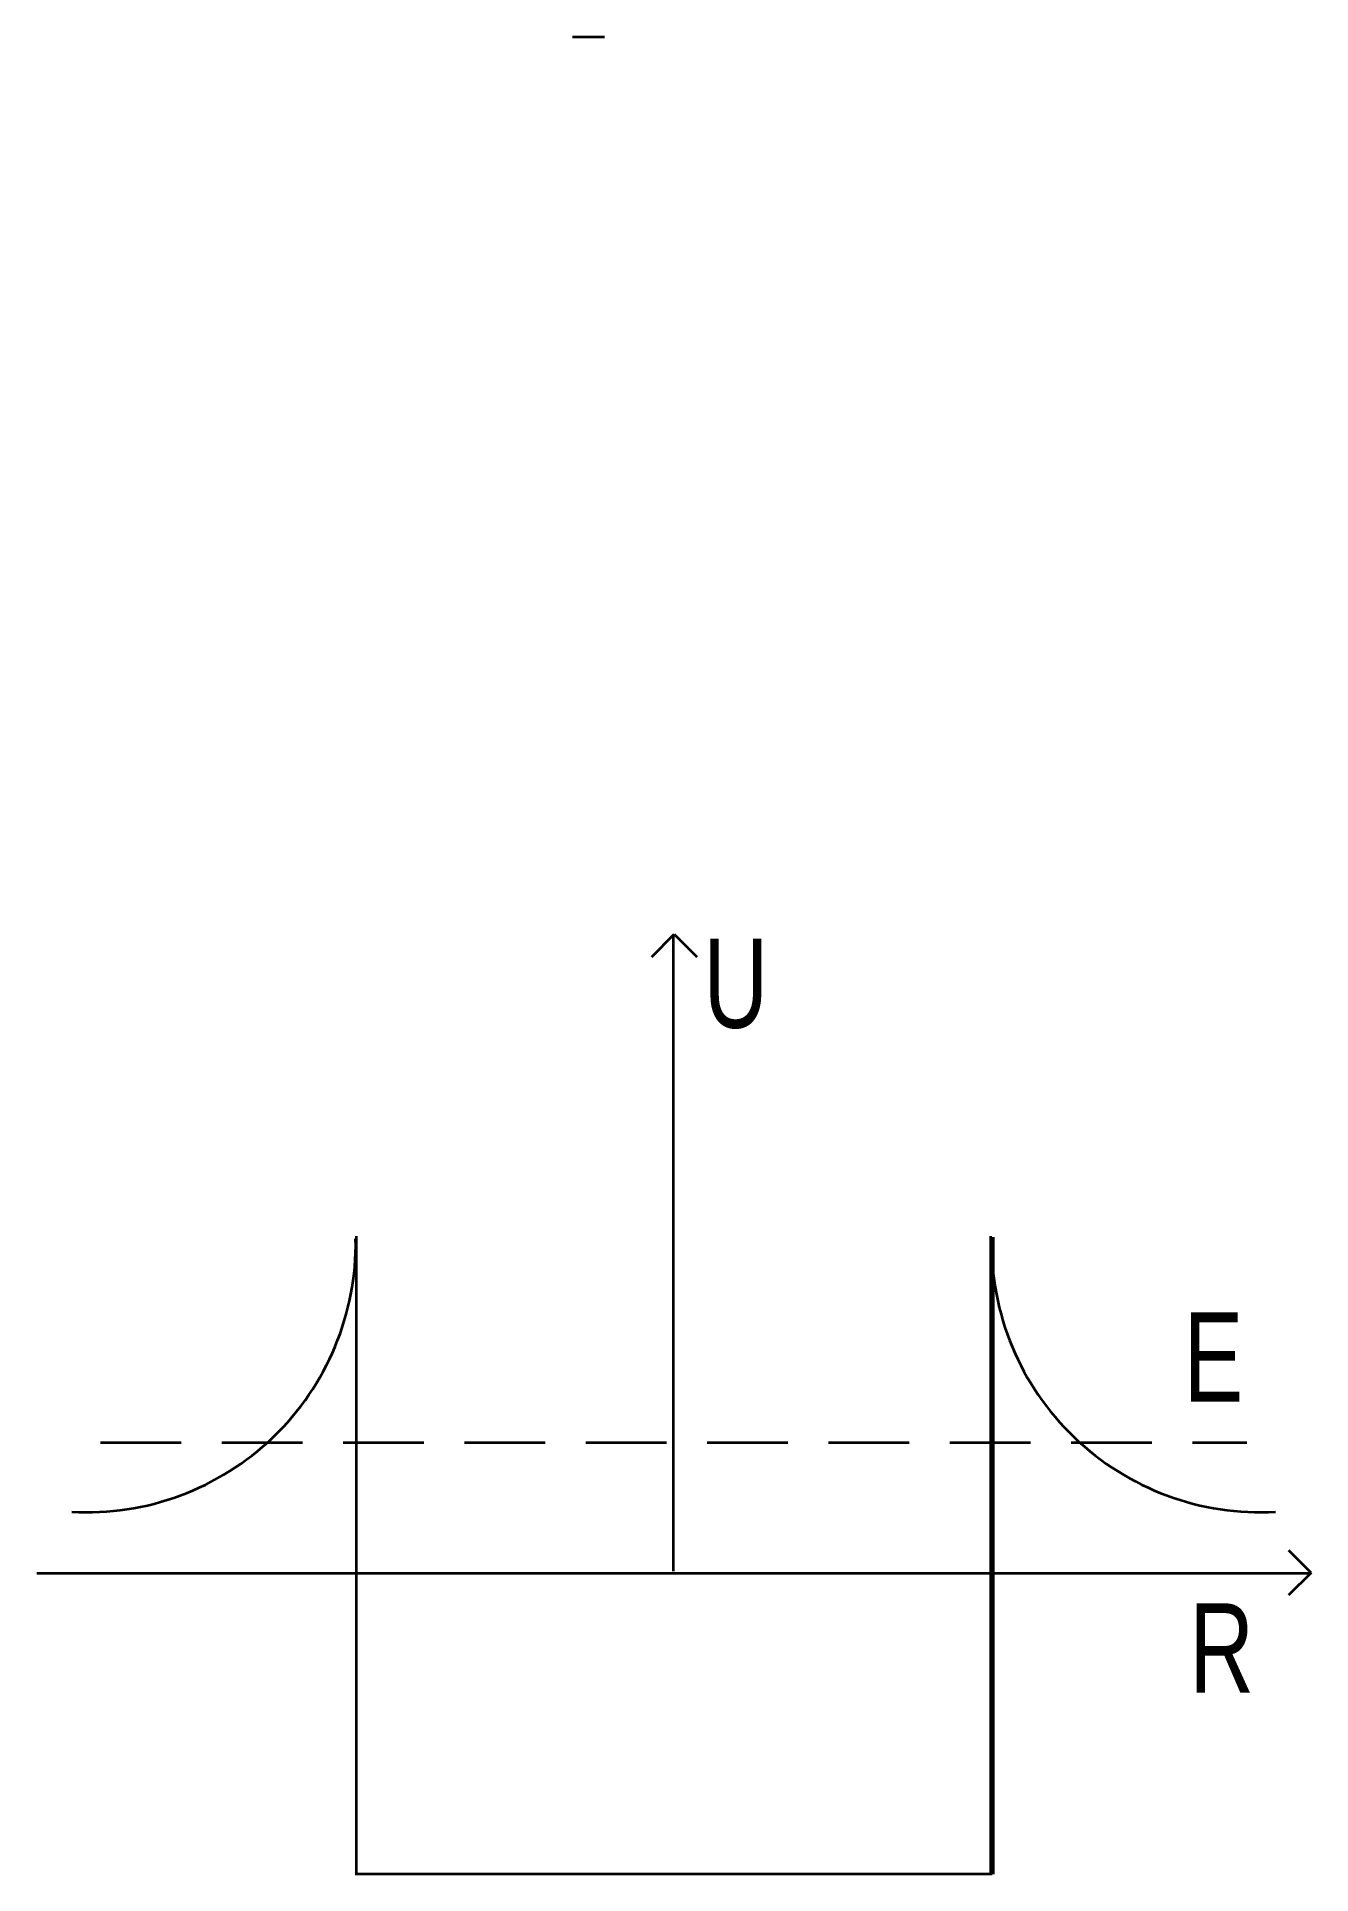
# Model space of a CAD drawing. Header units: millimetres. Extents: x -100 to 100, y -47 to 242.
import ezdxf

# ---------------------------------------------------------------- set-up
doc = ezdxf.new("R2010")
doc.units = ezdxf.units.MM
doc.linetypes.add('DASHED', pattern=[19.05, 12.7, -6.35])
doc.layers.get('0').update_dxf_attribs({"linetype": 'CONTINUOUS', "lineweight": 0})
doc.styles.get("Standard").update_dxf_attribs({"font": 'txt', "width": 0.75})

msp = doc.modelspace()

# ---------------------------------------------------------------- linework, layer by layer
at = {"lineweight": 35}
for p, q in [((-15.87, 241.7), (-10.87, 241.7)), ((0.04, 100.75), (-3.49, 97.21)), ((0, 0.76), (0, 100.76)), ((0.08, 100.79), (3.62, 97.25)), ((-49.8, -46.6), (-49.8, 53.4)), ((49.8, -46.6), (49.8, 53.4)), ((50.2, -46.8), (50.2, 53.2)), ((100.12, 0.5), (96.58, 4.04)), ((-100, 0.49), (100, 0.49)), ((100.08, 0.55), (96.54, -2.99)), ((-50, -46.73), (50, -46.73))]:
    msp.add_line(p, q, dxfattribs=at)
at = {"linetype": 'DASHED', "lineweight": 35}
msp.add_line((-90, 20.98), (90, 20.98), dxfattribs=at)
at = {"lineweight": 35}
for centre, start, end in [((-92.12, 52.24), 266.7529, 0.9817), ((92.12, 52.24), 179.0183, 273.2471)]:
    msp.add_arc(centre, 42.2, start, end, dxfattribs=at)

# ---------------------------------------------------------------- texts
at = {"lineweight": 35, "char_height": 14, "width": 100, "attachment_point": 2}
for s, insert in [('U', (9.77, 100.1)), ('E', (84.77, 41.41)), ('R', (86.06, -4.27))]:
    msp.add_mtext(s, dxfattribs=dict(at, insert=insert))

doc.saveas('drawing.dxf')
